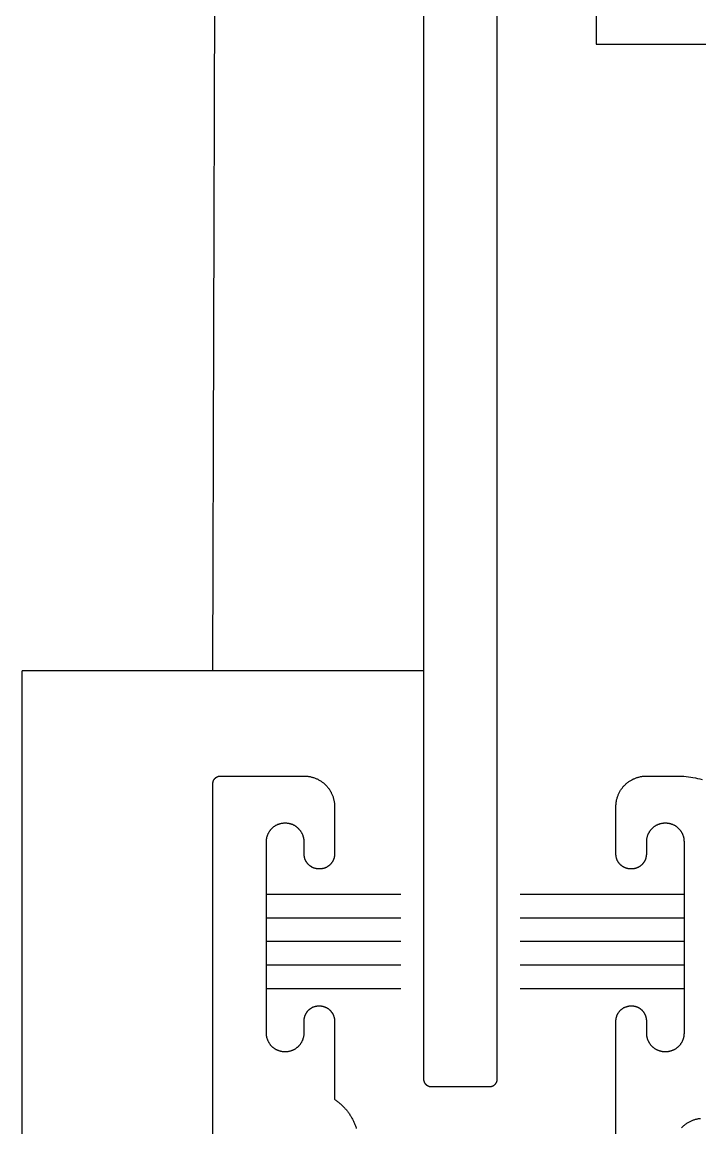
# Model space of a CAD drawing. Header units: inches. Extents: x -2661 to 42767, y -1222 to 9099.
# Drawn here: x 2276.394 to 2277.286, y 1637.918 to 1639.371 of the extents above; entities that cross this region are included whole.
import ezdxf

# ---------------------------------------------------------------- set-up
doc = ezdxf.new("R2010")
doc.units = ezdxf.units.IN
doc.header["$LTSCALE"] = 12
doc.header["$MEASUREMENT"] = 0
doc.layers.get('0').update_dxf_attribs({"linetype": 'CONTINUOUS'})
doc.layers.add('S-ARCH', color=1, linetype='CONTINUOUS')

# ---------------------------------------------------------------- blocks, each defined once
blk = doc.blocks.new('DOUBLE BOTTOM OPT1')
for p, q in [((-1.7826, 2), (-1.7408, 16.5)), ((-1.5056, 6.5726), (-1.5056, 2)), ((-1.2786, 5.4236), (-1.2786, 2.8236)), ((-1.2786, 2.8236), (-0.3786, 2.8236)), ((-1.5056, 2), (-2.0335, 2)), ((-2.0335, 0), (-2.0335, 2)), ((-1.5356, 1.7061), (-1.7126, 1.7061)), ((-1.1626, 1.7061), (-1.3786, 1.7061)), ((-1.5356, 1.6751), (-1.7126, 1.6751)), ((-1.1626, 1.6751), (-1.3786, 1.6751)), ((-1.5356, 1.6441), (-1.7126, 1.6441)), ((-1.1626, 1.6441), (-1.3786, 1.6441)), ((-1.5356, 1.6131), (-1.7126, 1.6131)), ((-1.1626, 1.6131), (-1.3786, 1.6131)), ((-1.5356, 1.5821), (-1.7126, 1.5821)), ((-1.1626, 1.5821), (-1.3786, 1.5821))]:
    blk.add_line(p, q)
at = {"flags": 128}
for points in [[(-1.5056, 6.5726), (-1.5056, 1.4636), (-1.5056, 1.4634), (-1.5056, 1.4631), (-1.5056, 1.4629), (-1.5056, 1.4627), (-1.5055, 1.4624), (-1.5055, 1.4622), (-1.5055, 1.4619), (-1.5054, 1.4617), (-1.5054, 1.4614), (-1.5053, 1.4612), (-1.5053, 1.461), (-1.5052, 1.4607), (-1.5051, 1.4605), (-1.505, 1.4603), (-1.505, 1.46), (-1.5049, 1.4598), (-1.5048, 1.4596), (-1.5047, 1.4594), (-1.5046, 1.4591), (-1.5044, 1.4589), (-1.5043, 1.4587), (-1.5042, 1.4585), (-1.5041, 1.4583), (-1.5039, 1.4581), (-1.5038, 1.4579), (-1.5037, 1.4577), (-1.5035, 1.4575), (-1.5034, 1.4573), (-1.5032, 1.4571), (-1.503, 1.4569), (-1.5029, 1.4567), (-1.5027, 1.4566), (-1.5025, 1.4564), (-1.5023, 1.4562), (-1.5022, 1.4561), (-1.502, 1.4559), (-1.5018, 1.4558), (-1.5016, 1.4556), (-1.5014, 1.4555), (-1.5012, 1.4553), (-1.501, 1.4552), (-1.5008, 1.4551), (-1.5006, 1.4549), (-1.5003, 1.4548), (-1.5001, 1.4547), (-1.4999, 1.4546), (-1.4997, 1.4545), (-1.4995, 1.4544), (-1.4992, 1.4543), (-1.499, 1.4542), (-1.4988, 1.4541), (-1.4985, 1.4541), (-1.4983, 1.454), (-1.4981, 1.4539), (-1.4978, 1.4539), (-1.4976, 1.4538), (-1.4973, 1.4538), (-1.4971, 1.4537), (-1.4968, 1.4537), (-1.4966, 1.4537), (-1.4964, 1.4537), (-1.4961, 1.4536), (-1.4959, 1.4536), (-1.4956, 1.4536), (-1.4186, 1.4536), (-1.4184, 1.4536), (-1.4181, 1.4536), (-1.4179, 1.4537), (-1.4176, 1.4537), (-1.4174, 1.4537), (-1.4172, 1.4537), (-1.4169, 1.4538), (-1.4167, 1.4538), (-1.4164, 1.4539), (-1.4162, 1.4539), (-1.416, 1.454), (-1.4157, 1.4541), (-1.4155, 1.4541), (-1.4153, 1.4542), (-1.415, 1.4543), (-1.4148, 1.4544), (-1.4146, 1.4545), (-1.4143, 1.4546), (-1.4141, 1.4547), (-1.4139, 1.4548), (-1.4137, 1.4549), (-1.4135, 1.4551), (-1.4133, 1.4552), (-1.4131, 1.4553), (-1.4129, 1.4555), (-1.4127, 1.4556), (-1.4125, 1.4558), (-1.4123, 1.4559), (-1.4121, 1.4561), (-1.4119, 1.4562), (-1.4117, 1.4564), (-1.4116, 1.4566), (-1.4114, 1.4567), (-1.4112, 1.4569), (-1.4111, 1.4571), (-1.4109, 1.4573), (-1.4107, 1.4575), (-1.4106, 1.4577), (-1.4104, 1.4579), (-1.4103, 1.4581), (-1.4102, 1.4583), (-1.41, 1.4585), (-1.4099, 1.4587), (-1.4098, 1.4589), (-1.4097, 1.4591), (-1.4096, 1.4594), (-1.4095, 1.4596), (-1.4094, 1.4598), (-1.4093, 1.46), (-1.4092, 1.4603), (-1.4091, 1.4605), (-1.4091, 1.4607), (-1.409, 1.461), (-1.4089, 1.4612), (-1.4089, 1.4614), (-1.4088, 1.4617), (-1.4088, 1.4619), (-1.4087, 1.4622), (-1.4087, 1.4624), (-1.4087, 1.4627), (-1.4087, 1.4629), (-1.4086, 1.4631), (-1.4086, 1.4634), (-1.4086, 1.4636), (-1.4086, 2.9306)], [(-1.1415, 1.4114), (-1.1425, 1.4113), (-1.1435, 1.4112), (-1.1445, 1.411), (-1.1454, 1.4109), (-1.1464, 1.4107), (-1.1473, 1.4104), (-1.1483, 1.4102), (-1.1492, 1.4099), (-1.1502, 1.4096), (-1.1511, 1.4093), (-1.152, 1.409), (-1.1529, 1.4086), (-1.1538, 1.4082), (-1.1547, 1.4078), (-1.1556, 1.4074), (-1.1565, 1.4069), (-1.1573, 1.4064), (-1.1582, 1.4059), (-1.159, 1.4054), (-1.1598, 1.4049), (-1.1607, 1.4043), (-1.1615, 1.4038), (-1.1622, 1.4032), (-1.163, 1.4026), (-1.1638, 1.4019), (-1.1645, 1.4013), (-1.1652, 1.4006), (-1.1659, 1.3999), (-1.1666, 1.3992)], [(-1.7826, 1.3641), (-1.7826, 1.8516), (-1.7826, 1.8519), (-1.7826, 1.8521), (-1.7826, 1.8524), (-1.7826, 1.8526), (-1.7825, 1.8529), (-1.7825, 1.8531), (-1.7825, 1.8533), (-1.7824, 1.8536), (-1.7824, 1.8538), (-1.7823, 1.8541), (-1.7823, 1.8543), (-1.7822, 1.8545), (-1.7821, 1.8548), (-1.782, 1.855), (-1.782, 1.8552), (-1.7819, 1.8555), (-1.7818, 1.8557), (-1.7817, 1.8559), (-1.7816, 1.8561), (-1.7814, 1.8564), (-1.7813, 1.8566), (-1.7812, 1.8568), (-1.7811, 1.857), (-1.7809, 1.8572), (-1.7808, 1.8574), (-1.7807, 1.8576), (-1.7805, 1.8578), (-1.7804, 1.858), (-1.7802, 1.8582), (-1.78, 1.8584), (-1.7799, 1.8585), (-1.7797, 1.8587), (-1.7795, 1.8589), (-1.7793, 1.859), (-1.7792, 1.8592), (-1.779, 1.8594), (-1.7788, 1.8595), (-1.7786, 1.8597), (-1.7784, 1.8598), (-1.7782, 1.86), (-1.778, 1.8601), (-1.7778, 1.8602), (-1.7776, 1.8603), (-1.7773, 1.8605), (-1.7771, 1.8606), (-1.7769, 1.8607), (-1.7767, 1.8608), (-1.7765, 1.8609), (-1.7762, 1.861), (-1.776, 1.8611), (-1.7758, 1.8611), (-1.7755, 1.8612), (-1.7753, 1.8613), (-1.7751, 1.8613), (-1.7748, 1.8614), (-1.7746, 1.8614), (-1.7743, 1.8615), (-1.7741, 1.8615), (-1.7738, 1.8616), (-1.7736, 1.8616), (-1.7734, 1.8616), (-1.7731, 1.8616), (-1.7729, 1.8616), (-1.7726, 1.8616), (-1.6626, 1.8616), (-1.6616, 1.8616), (-1.6607, 1.8616), (-1.6597, 1.8615), (-1.6587, 1.8614), (-1.6577, 1.8613), (-1.6568, 1.8612), (-1.6558, 1.861), (-1.6548, 1.8609), (-1.6539, 1.8607), (-1.6529, 1.8604), (-1.652, 1.8602), (-1.651, 1.8599), (-1.6501, 1.8596), (-1.6491, 1.8593), (-1.6482, 1.859), (-1.6473, 1.8586), (-1.6464, 1.8582), (-1.6455, 1.8578), (-1.6446, 1.8574), (-1.6438, 1.8569), (-1.6429, 1.8564), (-1.6421, 1.8559), (-1.6412, 1.8554), (-1.6404, 1.8549), (-1.6396, 1.8543), (-1.6388, 1.8538), (-1.638, 1.8532), (-1.6372, 1.8526), (-1.6365, 1.8519), (-1.6358, 1.8513), (-1.635, 1.8506), (-1.6343, 1.8499), (-1.6337, 1.8492), (-1.633, 1.8485), (-1.6323, 1.8478), (-1.6317, 1.847), (-1.6311, 1.8462), (-1.6305, 1.8455), (-1.6299, 1.8447), (-1.6294, 1.8439), (-1.6288, 1.843), (-1.6283, 1.8422), (-1.6278, 1.8414), (-1.6273, 1.8405), (-1.6269, 1.8396), (-1.6265, 1.8387), (-1.6261, 1.8378), (-1.6257, 1.8369), (-1.6253, 1.836), (-1.625, 1.8351), (-1.6246, 1.8342), (-1.6243, 1.8332), (-1.6241, 1.8323), (-1.6238, 1.8314), (-1.6236, 1.8304), (-1.6234, 1.8294), (-1.6232, 1.8285), (-1.6231, 1.8275), (-1.6229, 1.8265), (-1.6228, 1.8256), (-1.6227, 1.8246), (-1.6227, 1.8236), (-1.6226, 1.8226), (-1.6226, 1.8216), (-1.6226, 1.7591), (-1.6226, 1.7587), (-1.6226, 1.7582), (-1.6227, 1.7577), (-1.6227, 1.7572), (-1.6228, 1.7568), (-1.6228, 1.7563), (-1.6229, 1.7558), (-1.623, 1.7553), (-1.6231, 1.7549), (-1.6232, 1.7544), (-1.6233, 1.7539), (-1.6235, 1.7535), (-1.6236, 1.753), (-1.6238, 1.7526), (-1.6239, 1.7521), (-1.6241, 1.7517), (-1.6243, 1.7512), (-1.6245, 1.7508), (-1.6247, 1.7504), (-1.6249, 1.7499), (-1.6252, 1.7495), (-1.6254, 1.7491), (-1.6256, 1.7487), (-1.6259, 1.7483), (-1.6262, 1.7479), (-1.6265, 1.7475), (-1.6268, 1.7471), (-1.6271, 1.7468), (-1.6274, 1.7464), (-1.6277, 1.746), (-1.628, 1.7457), (-1.6283, 1.7453), (-1.6287, 1.745), (-1.629, 1.7447), (-1.6294, 1.7444), (-1.6298, 1.7441), (-1.6301, 1.7438), (-1.6305, 1.7435), (-1.6309, 1.7432), (-1.6313, 1.7429), (-1.6317, 1.7427), (-1.6321, 1.7424), (-1.6325, 1.7422), (-1.6329, 1.7419), (-1.6334, 1.7417), (-1.6338, 1.7415), (-1.6342, 1.7413), (-1.6347, 1.7411), (-1.6351, 1.7409), (-1.6356, 1.7408), (-1.636, 1.7406), (-1.6365, 1.7405), (-1.6369, 1.7403), (-1.6374, 1.7402), (-1.6379, 1.7401), (-1.6383, 1.74), (-1.6388, 1.7399), (-1.6393, 1.7398), (-1.6397, 1.7398), (-1.6402, 1.7397), (-1.6407, 1.7397), (-1.6412, 1.7397), (-1.6416, 1.7396), (-1.6421, 1.7396), (-1.6431, 1.7396), (-1.6436, 1.7396), (-1.6441, 1.7397), (-1.6446, 1.7397), (-1.645, 1.7397), (-1.6455, 1.7398), (-1.646, 1.7398), (-1.6465, 1.7399), (-1.6469, 1.74), (-1.6474, 1.7401), (-1.6479, 1.7402), (-1.6483, 1.7403), (-1.6488, 1.7405), (-1.6492, 1.7406), (-1.6497, 1.7408), (-1.6501, 1.7409), (-1.6506, 1.7411), (-1.651, 1.7413), (-1.6515, 1.7415), (-1.6519, 1.7417), (-1.6523, 1.7419), (-1.6527, 1.7422), (-1.6531, 1.7424), (-1.6536, 1.7427), (-1.654, 1.7429), (-1.6544, 1.7432), (-1.6547, 1.7435), (-1.6551, 1.7438), (-1.6555, 1.7441), (-1.6559, 1.7444), (-1.6562, 1.7447), (-1.6566, 1.745), (-1.6569, 1.7453), (-1.6572, 1.7457), (-1.6576, 1.746), (-1.6579, 1.7464), (-1.6582, 1.7468), (-1.6585, 1.7471), (-1.6588, 1.7475), (-1.6591, 1.7479), (-1.6593, 1.7483), (-1.6596, 1.7487), (-1.6598, 1.7491), (-1.6601, 1.7495), (-1.6603, 1.7499), (-1.6605, 1.7504), (-1.6608, 1.7508), (-1.661, 1.7512), (-1.6611, 1.7517), (-1.6613, 1.7521), (-1.6615, 1.7526), (-1.6616, 1.753), (-1.6618, 1.7535), (-1.6619, 1.7539), (-1.662, 1.7544), (-1.6622, 1.7549), (-1.6622, 1.7553), (-1.6623, 1.7558), (-1.6624, 1.7563), (-1.6625, 1.7568), (-1.6625, 1.7572), (-1.6626, 1.7577), (-1.6626, 1.7582), (-1.6626, 1.7587), (-1.6626, 1.7591), (-1.6626, 1.7751), (-1.6626, 1.7757), (-1.6627, 1.7763), (-1.6627, 1.7769), (-1.6627, 1.7775), (-1.6628, 1.7781), (-1.6629, 1.7787), (-1.663, 1.7793), (-1.6631, 1.7799), (-1.6632, 1.7805), (-1.6634, 1.7811), (-1.6635, 1.7817), (-1.6637, 1.7822), (-1.6639, 1.7828), (-1.6641, 1.7834), (-1.6643, 1.784), (-1.6645, 1.7845), (-1.6647, 1.7851), (-1.665, 1.7856), (-1.6652, 1.7862), (-1.6655, 1.7867), (-1.6658, 1.7872), (-1.6661, 1.7877), (-1.6664, 1.7882), (-1.6668, 1.7887), (-1.6671, 1.7892), (-1.6674, 1.7897), (-1.6678, 1.7902), (-1.6682, 1.7907), (-1.6686, 1.7911), (-1.669, 1.7916), (-1.6694, 1.792), (-1.6698, 1.7925), (-1.6702, 1.7929), (-1.6707, 1.7933), (-1.6711, 1.7937), (-1.6716, 1.7941), (-1.6721, 1.7945), (-1.6725, 1.7948), (-1.673, 1.7952), (-1.6735, 1.7955), (-1.674, 1.7958), (-1.6745, 1.7962), (-1.675, 1.7965), (-1.6756, 1.7967), (-1.6761, 1.797), (-1.6766, 1.7973), (-1.6772, 1.7975), (-1.6777, 1.7978), (-1.6783, 1.798), (-1.6789, 1.7982), (-1.6794, 1.7984), (-1.68, 1.7986), (-1.6806, 1.7987), (-1.6812, 1.7989), (-1.6818, 1.799), (-1.6823, 1.7992), (-1.6829, 1.7993), (-1.6835, 1.7994), (-1.6841, 1.7995), (-1.6847, 1.7995), (-1.6853, 1.7996), (-1.6859, 1.7996), (-1.6865, 1.7996), (-1.6871, 1.7996), (-1.6881, 1.7996), (-1.6887, 1.7996), (-1.6893, 1.7996), (-1.6899, 1.7996), (-1.6905, 1.7995), (-1.6911, 1.7995), (-1.6917, 1.7994), (-1.6923, 1.7993), (-1.6929, 1.7992), (-1.6935, 1.799), (-1.6941, 1.7989), (-1.6947, 1.7987), (-1.6952, 1.7986), (-1.6958, 1.7984), (-1.6964, 1.7982), (-1.6969, 1.798), (-1.6975, 1.7978), (-1.6981, 1.7975), (-1.6986, 1.7973), (-1.6991, 1.797), (-1.6997, 1.7967), (-1.7002, 1.7965), (-1.7007, 1.7962), (-1.7012, 1.7958), (-1.7017, 1.7955), (-1.7022, 1.7952), (-1.7027, 1.7948), (-1.7032, 1.7945), (-1.7037, 1.7941), (-1.7041, 1.7937), (-1.7046, 1.7933), (-1.705, 1.7929), (-1.7054, 1.7925), (-1.7059, 1.792), (-1.7063, 1.7916), (-1.7067, 1.7911), (-1.7071, 1.7907), (-1.7074, 1.7902), (-1.7078, 1.7897), (-1.7082, 1.7892), (-1.7085, 1.7887), (-1.7088, 1.7882), (-1.7091, 1.7877), (-1.7094, 1.7872), (-1.7097, 1.7867), (-1.71, 1.7862), (-1.7103, 1.7856), (-1.7105, 1.7851), (-1.7108, 1.7845), (-1.711, 1.784), (-1.7112, 1.7834), (-1.7114, 1.7828), (-1.7116, 1.7822), (-1.7117, 1.7817), (-1.7119, 1.7811), (-1.712, 1.7805), (-1.7122, 1.7799), (-1.7123, 1.7793), (-1.7124, 1.7787), (-1.7124, 1.7781), (-1.7125, 1.7775), (-1.7126, 1.7769), (-1.7126, 1.7763), (-1.7126, 1.7757), (-1.7126, 1.7751), (-1.7126, 1.5241), (-1.7126, 1.5235), (-1.7126, 1.5229), (-1.7126, 1.5223), (-1.7125, 1.5217), (-1.7124, 1.5211), (-1.7124, 1.5205), (-1.7123, 1.5199), (-1.7122, 1.5194), (-1.712, 1.5188), (-1.7119, 1.5182), (-1.7117, 1.5176), (-1.7116, 1.517), (-1.7114, 1.5165), (-1.7112, 1.5159), (-1.711, 1.5153), (-1.7108, 1.5148), (-1.7105, 1.5142), (-1.7103, 1.5137), (-1.71, 1.5131), (-1.7097, 1.5126), (-1.7094, 1.5121), (-1.7091, 1.5115), (-1.7088, 1.511), (-1.7085, 1.5105), (-1.7082, 1.51), (-1.7078, 1.5095), (-1.7074, 1.5091), (-1.7071, 1.5086), (-1.7067, 1.5081), (-1.7063, 1.5077), (-1.7059, 1.5072), (-1.7054, 1.5068), (-1.705, 1.5064), (-1.7046, 1.506), (-1.7041, 1.5056), (-1.7037, 1.5052), (-1.7032, 1.5048), (-1.7027, 1.5045), (-1.7022, 1.5041), (-1.7017, 1.5038), (-1.7012, 1.5034), (-1.7007, 1.5031), (-1.7002, 1.5028), (-1.6997, 1.5025), (-1.6991, 1.5023), (-1.6986, 1.502), (-1.6981, 1.5017), (-1.6975, 1.5015), (-1.6969, 1.5013), (-1.6964, 1.5011), (-1.6958, 1.5009), (-1.6952, 1.5007), (-1.6947, 1.5005), (-1.6941, 1.5004), (-1.6935, 1.5002), (-1.6929, 1.5001), (-1.6923, 1.5), (-1.6917, 1.4999), (-1.6911, 1.4998), (-1.6905, 1.4998), (-1.6899, 1.4997), (-1.6893, 1.4997), (-1.6887, 1.4996), (-1.6881, 1.4996), (-1.6871, 1.4996), (-1.6865, 1.4996), (-1.6859, 1.4997), (-1.6853, 1.4997), (-1.6847, 1.4998), (-1.6841, 1.4998), (-1.6835, 1.4999), (-1.6829, 1.5), (-1.6823, 1.5001), (-1.6818, 1.5002), (-1.6812, 1.5004), (-1.6806, 1.5005), (-1.68, 1.5007), (-1.6794, 1.5009), (-1.6789, 1.5011), (-1.6783, 1.5013), (-1.6777, 1.5015), (-1.6772, 1.5017), (-1.6766, 1.502), (-1.6761, 1.5023), (-1.6756, 1.5025), (-1.675, 1.5028), (-1.6745, 1.5031), (-1.674, 1.5034), (-1.6735, 1.5038), (-1.673, 1.5041), (-1.6725, 1.5045), (-1.6721, 1.5048), (-1.6716, 1.5052), (-1.6711, 1.5056), (-1.6707, 1.506), (-1.6702, 1.5064), (-1.6698, 1.5068), (-1.6694, 1.5072), (-1.669, 1.5077), (-1.6686, 1.5081), (-1.6682, 1.5086), (-1.6678, 1.5091), (-1.6674, 1.5095), (-1.6671, 1.51), (-1.6668, 1.5105), (-1.6664, 1.511), (-1.6661, 1.5115), (-1.6658, 1.5121), (-1.6655, 1.5126), (-1.6652, 1.5131), (-1.665, 1.5137), (-1.6647, 1.5142), (-1.6645, 1.5148), (-1.6643, 1.5153), (-1.6641, 1.5159), (-1.6639, 1.5165), (-1.6637, 1.517), (-1.6635, 1.5176), (-1.6634, 1.5182), (-1.6632, 1.5188), (-1.6631, 1.5194), (-1.663, 1.5199), (-1.6629, 1.5205), (-1.6628, 1.5211), (-1.6627, 1.5217), (-1.6627, 1.5223), (-1.6627, 1.5229), (-1.6626, 1.5235), (-1.6626, 1.5241), (-1.6626, 1.5401), (-1.6626, 1.5406), (-1.6626, 1.5411), (-1.6626, 1.5416), (-1.6625, 1.542), (-1.6625, 1.5425), (-1.6624, 1.543), (-1.6623, 1.5435), (-1.6622, 1.5439), (-1.6622, 1.5444), (-1.662, 1.5449), (-1.6619, 1.5453), (-1.6618, 1.5458), (-1.6616, 1.5463), (-1.6615, 1.5467), (-1.6613, 1.5472), (-1.6611, 1.5476), (-1.661, 1.548), (-1.6608, 1.5485), (-1.6605, 1.5489), (-1.6603, 1.5493), (-1.6601, 1.5497), (-1.6598, 1.5502), (-1.6596, 1.5506), (-1.6593, 1.551), (-1.6591, 1.5514), (-1.6588, 1.5518), (-1.6585, 1.5521), (-1.6582, 1.5525), (-1.6579, 1.5529), (-1.6576, 1.5532), (-1.6572, 1.5536), (-1.6569, 1.5539), (-1.6566, 1.5543), (-1.6562, 1.5546), (-1.6559, 1.5549), (-1.6555, 1.5552), (-1.6551, 1.5555), (-1.6547, 1.5558), (-1.6544, 1.5561), (-1.654, 1.5564), (-1.6536, 1.5566), (-1.6531, 1.5569), (-1.6527, 1.5571), (-1.6523, 1.5573), (-1.6519, 1.5576), (-1.6515, 1.5578), (-1.651, 1.558), (-1.6506, 1.5582), (-1.6501, 1.5583), (-1.6497, 1.5585), (-1.6492, 1.5587), (-1.6488, 1.5588), (-1.6483, 1.5589), (-1.6479, 1.5591), (-1.6474, 1.5592), (-1.6469, 1.5593), (-1.6465, 1.5593), (-1.646, 1.5594), (-1.6455, 1.5595), (-1.645, 1.5595), (-1.6446, 1.5596), (-1.6441, 1.5596), (-1.6436, 1.5596), (-1.6431, 1.5596), (-1.6426, 1.5596), (-1.6421, 1.5596), (-1.6416, 1.5596), (-1.6412, 1.5596), (-1.6407, 1.5595), (-1.6402, 1.5595), (-1.6397, 1.5594), (-1.6392, 1.5593), (-1.6387, 1.5593), (-1.6382, 1.5592), (-1.6378, 1.559), (-1.6373, 1.5589), (-1.6368, 1.5588), (-1.6364, 1.5586), (-1.6359, 1.5585), (-1.6354, 1.5583), (-1.635, 1.5581), (-1.6345, 1.5579), (-1.6341, 1.5577), (-1.6336, 1.5575), (-1.6332, 1.5573), (-1.6328, 1.557), (-1.6323, 1.5568), (-1.6319, 1.5565), (-1.6315, 1.5563), (-1.6311, 1.556), (-1.6307, 1.5557), (-1.6303, 1.5554), (-1.6299, 1.5551), (-1.6296, 1.5548), (-1.6292, 1.5545), (-1.6288, 1.5541), (-1.6285, 1.5538), (-1.6281, 1.5534), (-1.6278, 1.5531), (-1.6275, 1.5527), (-1.6272, 1.5523), (-1.6269, 1.5519), (-1.6266, 1.5516), (-1.6263, 1.5512), (-1.626, 1.5507), (-1.6257, 1.5503), (-1.6255, 1.5499), (-1.6252, 1.5495), (-1.625, 1.5491), (-1.6248, 1.5486), (-1.6245, 1.5482), (-1.6243, 1.5477), (-1.6241, 1.5473), (-1.624, 1.5468), (-1.6238, 1.5464), (-1.6236, 1.5459), (-1.6235, 1.5454), (-1.6233, 1.545), (-1.6232, 1.5445), (-1.6231, 1.544), (-1.623, 1.5435), (-1.6229, 1.5431), (-1.6228, 1.5426), (-1.6228, 1.5421), (-1.6227, 1.5416), (-1.6227, 1.5411), (-1.6226, 1.5406), (-1.6226, 1.5401), (-1.6226, 1.5396), (-1.6226, 1.4369), (-1.6217, 1.4363), (-1.6208, 1.4356), (-1.6199, 1.435), (-1.619, 1.4343), (-1.6182, 1.4336), (-1.6173, 1.4329), (-1.6164, 1.4322), (-1.6156, 1.4315), (-1.6148, 1.4308), (-1.6139, 1.4301), (-1.6131, 1.4293), (-1.6123, 1.4285), (-1.6116, 1.4278), (-1.6108, 1.427), (-1.61, 1.4262), (-1.6093, 1.4254), (-1.6085, 1.4245), (-1.6078, 1.4237), (-1.6071, 1.4229), (-1.6064, 1.422), (-1.6057, 1.4211), (-1.6051, 1.4202), (-1.6044, 1.4194), (-1.6038, 1.4185), (-1.6031, 1.4176), (-1.6025, 1.4166), (-1.6019, 1.4157), (-1.6013, 1.4148), (-1.6008, 1.4138), (-1.6002, 1.4129), (-1.5997, 1.4119), (-1.5991, 1.4109), (-1.5986, 1.41), (-1.5981, 1.409), (-1.5976, 1.408), (-1.5972, 1.407), (-1.5967, 1.406), (-1.5963, 1.405), (-1.5959, 1.4039), (-1.5954, 1.4029), (-1.5951, 1.4019), (-1.5947, 1.4008), (-1.5943, 1.3998), (-1.594, 1.3987)], [(-1.2526, 1.3017), (-1.2526, 1.5396), (-1.2526, 1.5401), (-1.2526, 1.5406), (-1.2526, 1.5411), (-1.2525, 1.5416), (-1.2525, 1.5421), (-1.2524, 1.5426), (-1.2523, 1.5431), (-1.2522, 1.5435), (-1.2521, 1.544), (-1.252, 1.5445), (-1.2519, 1.545), (-1.2518, 1.5454), (-1.2516, 1.5459), (-1.2515, 1.5464), (-1.2513, 1.5468), (-1.2511, 1.5473), (-1.2509, 1.5477), (-1.2507, 1.5482), (-1.2505, 1.5486), (-1.2503, 1.5491), (-1.25, 1.5495), (-1.2498, 1.5499), (-1.2495, 1.5503), (-1.2493, 1.5507), (-1.249, 1.5512), (-1.2487, 1.5516), (-1.2484, 1.5519), (-1.2481, 1.5523), (-1.2478, 1.5527), (-1.2474, 1.5531), (-1.2471, 1.5534), (-1.2468, 1.5538), (-1.2464, 1.5541), (-1.2461, 1.5545), (-1.2457, 1.5548), (-1.2453, 1.5551), (-1.2449, 1.5554), (-1.2445, 1.5557), (-1.2441, 1.556), (-1.2437, 1.5563), (-1.2433, 1.5565), (-1.2429, 1.5568), (-1.2425, 1.557), (-1.2421, 1.5573), (-1.2416, 1.5575), (-1.2412, 1.5577), (-1.2407, 1.5579), (-1.2403, 1.5581), (-1.2398, 1.5583), (-1.2394, 1.5585), (-1.2389, 1.5586), (-1.2384, 1.5588), (-1.238, 1.5589), (-1.2375, 1.559), (-1.237, 1.5592), (-1.2365, 1.5593), (-1.236, 1.5593), (-1.2356, 1.5594), (-1.2351, 1.5595), (-1.2346, 1.5595), (-1.2341, 1.5596), (-1.2336, 1.5596), (-1.2331, 1.5596), (-1.2326, 1.5596), (-1.2321, 1.5596), (-1.2316, 1.5596), (-1.2312, 1.5596), (-1.2307, 1.5596), (-1.2302, 1.5595), (-1.2297, 1.5595), (-1.2293, 1.5594), (-1.2288, 1.5593), (-1.2283, 1.5593), (-1.2279, 1.5592), (-1.2274, 1.5591), (-1.2269, 1.5589), (-1.2265, 1.5588), (-1.226, 1.5587), (-1.2256, 1.5585), (-1.2251, 1.5583), (-1.2247, 1.5582), (-1.2242, 1.558), (-1.2238, 1.5578), (-1.2234, 1.5576), (-1.2229, 1.5573), (-1.2225, 1.5571), (-1.2221, 1.5569), (-1.2217, 1.5566), (-1.2213, 1.5564), (-1.2209, 1.5561), (-1.2205, 1.5558), (-1.2201, 1.5555), (-1.2198, 1.5552), (-1.2194, 1.5549), (-1.219, 1.5546), (-1.2187, 1.5543), (-1.2183, 1.5539), (-1.218, 1.5536), (-1.2177, 1.5532), (-1.2174, 1.5529), (-1.2171, 1.5525), (-1.2168, 1.5521), (-1.2165, 1.5518), (-1.2162, 1.5514), (-1.2159, 1.551), (-1.2156, 1.5506), (-1.2154, 1.5502), (-1.2152, 1.5497), (-1.2149, 1.5493), (-1.2147, 1.5489), (-1.2145, 1.5485), (-1.2143, 1.548), (-1.2141, 1.5476), (-1.2139, 1.5472), (-1.2138, 1.5467), (-1.2136, 1.5463), (-1.2135, 1.5458), (-1.2133, 1.5453), (-1.2132, 1.5449), (-1.2131, 1.5444), (-1.213, 1.5439), (-1.2129, 1.5435), (-1.2128, 1.543), (-1.2128, 1.5425), (-1.2127, 1.542), (-1.2127, 1.5416), (-1.2126, 1.5411), (-1.2126, 1.5406), (-1.2126, 1.5401), (-1.2126, 1.5241), (-1.2126, 1.5235), (-1.2126, 1.5229), (-1.2126, 1.5223), (-1.2125, 1.5217), (-1.2124, 1.5211), (-1.2124, 1.5205), (-1.2123, 1.5199), (-1.2122, 1.5194), (-1.212, 1.5188), (-1.2119, 1.5182), (-1.2117, 1.5176), (-1.2116, 1.517), (-1.2114, 1.5165), (-1.2112, 1.5159), (-1.211, 1.5153), (-1.2108, 1.5148), (-1.2105, 1.5142), (-1.2103, 1.5137), (-1.21, 1.5131), (-1.2097, 1.5126), (-1.2094, 1.5121), (-1.2091, 1.5115), (-1.2088, 1.511), (-1.2085, 1.5105), (-1.2082, 1.51), (-1.2078, 1.5095), (-1.2074, 1.5091), (-1.2071, 1.5086), (-1.2067, 1.5081), (-1.2063, 1.5077), (-1.2059, 1.5072), (-1.2054, 1.5068), (-1.205, 1.5064), (-1.2046, 1.506), (-1.2041, 1.5056), (-1.2037, 1.5052), (-1.2032, 1.5048), (-1.2027, 1.5045), (-1.2022, 1.5041), (-1.2017, 1.5038), (-1.2012, 1.5034), (-1.2007, 1.5031), (-1.2002, 1.5028), (-1.1997, 1.5025), (-1.1991, 1.5023), (-1.1986, 1.502), (-1.1981, 1.5017), (-1.1975, 1.5015), (-1.1969, 1.5013), (-1.1964, 1.5011), (-1.1958, 1.5009), (-1.1952, 1.5007), (-1.1947, 1.5005), (-1.1941, 1.5004), (-1.1935, 1.5002), (-1.1929, 1.5001), (-1.1923, 1.5), (-1.1917, 1.4999), (-1.1911, 1.4998), (-1.1905, 1.4998), (-1.1899, 1.4997), (-1.1893, 1.4997), (-1.1887, 1.4996), (-1.1881, 1.4996), (-1.1871, 1.4996), (-1.1865, 1.4996), (-1.1859, 1.4997), (-1.1853, 1.4997), (-1.1847, 1.4998), (-1.1841, 1.4998), (-1.1835, 1.4999), (-1.1829, 1.5), (-1.1823, 1.5001), (-1.1818, 1.5002), (-1.1812, 1.5004), (-1.1806, 1.5005), (-1.18, 1.5007), (-1.1794, 1.5009), (-1.1789, 1.5011), (-1.1783, 1.5013), (-1.1777, 1.5015), (-1.1772, 1.5017), (-1.1766, 1.502), (-1.1761, 1.5023), (-1.1756, 1.5025), (-1.175, 1.5028), (-1.1745, 1.5031), (-1.174, 1.5034), (-1.1735, 1.5038), (-1.173, 1.5041), (-1.1725, 1.5045), (-1.1721, 1.5048), (-1.1716, 1.5052), (-1.1711, 1.5056), (-1.1707, 1.506), (-1.1702, 1.5064), (-1.1698, 1.5068), (-1.1694, 1.5072), (-1.169, 1.5077), (-1.1686, 1.5081), (-1.1682, 1.5086), (-1.1678, 1.5091), (-1.1674, 1.5095), (-1.1671, 1.51), (-1.1668, 1.5105), (-1.1664, 1.511), (-1.1661, 1.5115), (-1.1658, 1.5121), (-1.1655, 1.5126), (-1.1652, 1.5131), (-1.165, 1.5137), (-1.1647, 1.5142), (-1.1645, 1.5148), (-1.1643, 1.5153), (-1.1641, 1.5159), (-1.1639, 1.5165), (-1.1637, 1.517), (-1.1635, 1.5176), (-1.1634, 1.5182), (-1.1632, 1.5188), (-1.1631, 1.5194), (-1.163, 1.5199), (-1.1629, 1.5205), (-1.1628, 1.5211), (-1.1627, 1.5217), (-1.1627, 1.5223), (-1.1627, 1.5229), (-1.1626, 1.5235), (-1.1626, 1.5241), (-1.1626, 1.7751), (-1.1626, 1.7757), (-1.1627, 1.7763), (-1.1627, 1.7769), (-1.1627, 1.7775), (-1.1628, 1.7781), (-1.1629, 1.7787), (-1.163, 1.7793), (-1.1631, 1.7799), (-1.1632, 1.7805), (-1.1634, 1.7811), (-1.1635, 1.7817), (-1.1637, 1.7822), (-1.1639, 1.7828), (-1.1641, 1.7834), (-1.1643, 1.784), (-1.1645, 1.7845), (-1.1647, 1.7851), (-1.165, 1.7856), (-1.1652, 1.7862), (-1.1655, 1.7867), (-1.1658, 1.7872), (-1.1661, 1.7877), (-1.1664, 1.7882), (-1.1668, 1.7887), (-1.1671, 1.7892), (-1.1674, 1.7897), (-1.1678, 1.7902), (-1.1682, 1.7907), (-1.1686, 1.7911), (-1.169, 1.7916), (-1.1694, 1.792), (-1.1698, 1.7925), (-1.1702, 1.7929), (-1.1707, 1.7933), (-1.1711, 1.7937), (-1.1716, 1.7941), (-1.1721, 1.7945), (-1.1725, 1.7948), (-1.173, 1.7952), (-1.1735, 1.7955), (-1.174, 1.7958), (-1.1745, 1.7962), (-1.175, 1.7965), (-1.1756, 1.7967), (-1.1761, 1.797), (-1.1766, 1.7973), (-1.1772, 1.7975), (-1.1777, 1.7978), (-1.1783, 1.798), (-1.1789, 1.7982), (-1.1794, 1.7984), (-1.18, 1.7986), (-1.1806, 1.7987), (-1.1812, 1.7989), (-1.1818, 1.799), (-1.1823, 1.7992), (-1.1829, 1.7993), (-1.1835, 1.7994), (-1.1841, 1.7995), (-1.1847, 1.7995), (-1.1853, 1.7996), (-1.1859, 1.7996), (-1.1865, 1.7996), (-1.1871, 1.7996), (-1.1881, 1.7996), (-1.1887, 1.7996), (-1.1893, 1.7996), (-1.1899, 1.7996), (-1.1905, 1.7995), (-1.1911, 1.7995), (-1.1917, 1.7994), (-1.1923, 1.7993), (-1.1929, 1.7992), (-1.1935, 1.799), (-1.1941, 1.7989), (-1.1947, 1.7987), (-1.1952, 1.7986), (-1.1958, 1.7984), (-1.1964, 1.7982), (-1.1969, 1.798), (-1.1975, 1.7978), (-1.1981, 1.7975), (-1.1986, 1.7973), (-1.1991, 1.797), (-1.1997, 1.7967), (-1.2002, 1.7965), (-1.2007, 1.7962), (-1.2012, 1.7958), (-1.2017, 1.7955), (-1.2022, 1.7952), (-1.2027, 1.7948), (-1.2032, 1.7945), (-1.2037, 1.7941), (-1.2041, 1.7937), (-1.2046, 1.7933), (-1.205, 1.7929), (-1.2054, 1.7925), (-1.2059, 1.792), (-1.2063, 1.7916), (-1.2067, 1.7911), (-1.2071, 1.7907), (-1.2074, 1.7902), (-1.2078, 1.7897), (-1.2082, 1.7892), (-1.2085, 1.7887), (-1.2088, 1.7882), (-1.2091, 1.7877), (-1.2094, 1.7872), (-1.2097, 1.7867), (-1.21, 1.7862), (-1.2103, 1.7856), (-1.2105, 1.7851), (-1.2108, 1.7845), (-1.211, 1.784), (-1.2112, 1.7834), (-1.2114, 1.7828), (-1.2116, 1.7822), (-1.2117, 1.7817), (-1.2119, 1.7811), (-1.212, 1.7805), (-1.2122, 1.7799), (-1.2123, 1.7793), (-1.2124, 1.7787), (-1.2124, 1.7781), (-1.2125, 1.7775), (-1.2126, 1.7769), (-1.2126, 1.7763), (-1.2126, 1.7757), (-1.2126, 1.7751), (-1.2126, 1.7591), (-1.2126, 1.7587), (-1.2126, 1.7582), (-1.2127, 1.7577), (-1.2127, 1.7572), (-1.2128, 1.7568), (-1.2128, 1.7563), (-1.2129, 1.7558), (-1.213, 1.7553), (-1.2131, 1.7549), (-1.2132, 1.7544), (-1.2133, 1.7539), (-1.2135, 1.7535), (-1.2136, 1.753), (-1.2138, 1.7526), (-1.2139, 1.7521), (-1.2141, 1.7517), (-1.2143, 1.7512), (-1.2145, 1.7508), (-1.2147, 1.7504), (-1.2149, 1.7499), (-1.2152, 1.7495), (-1.2154, 1.7491), (-1.2156, 1.7487), (-1.2159, 1.7483), (-1.2162, 1.7479), (-1.2165, 1.7475), (-1.2168, 1.7471), (-1.2171, 1.7468), (-1.2174, 1.7464), (-1.2177, 1.746), (-1.218, 1.7457), (-1.2183, 1.7453), (-1.2187, 1.745), (-1.219, 1.7447), (-1.2194, 1.7444), (-1.2198, 1.7441), (-1.2201, 1.7438), (-1.2205, 1.7435), (-1.2209, 1.7432), (-1.2213, 1.7429), (-1.2217, 1.7427), (-1.2221, 1.7424), (-1.2225, 1.7422), (-1.2229, 1.7419), (-1.2234, 1.7417), (-1.2238, 1.7415), (-1.2242, 1.7413), (-1.2247, 1.7411), (-1.2251, 1.7409), (-1.2256, 1.7408), (-1.226, 1.7406), (-1.2265, 1.7405), (-1.2269, 1.7403), (-1.2274, 1.7402), (-1.2279, 1.7401), (-1.2283, 1.74), (-1.2288, 1.7399), (-1.2293, 1.7398), (-1.2297, 1.7398), (-1.2302, 1.7397), (-1.2307, 1.7397), (-1.2312, 1.7397), (-1.2316, 1.7396), (-1.2321, 1.7396), (-1.2331, 1.7396), (-1.2336, 1.7396), (-1.2341, 1.7397), (-1.2346, 1.7397), (-1.235, 1.7397), (-1.2355, 1.7398), (-1.236, 1.7398), (-1.2365, 1.7399), (-1.2369, 1.74), (-1.2374, 1.7401), (-1.2379, 1.7402), (-1.2383, 1.7403), (-1.2388, 1.7405), (-1.2392, 1.7406), (-1.2397, 1.7408), (-1.2401, 1.7409), (-1.2406, 1.7411), (-1.241, 1.7413), (-1.2415, 1.7415), (-1.2419, 1.7417), (-1.2423, 1.7419), (-1.2427, 1.7422), (-1.2431, 1.7424), (-1.2436, 1.7427), (-1.244, 1.7429), (-1.2444, 1.7432), (-1.2447, 1.7435), (-1.2451, 1.7438), (-1.2455, 1.7441), (-1.2459, 1.7444), (-1.2462, 1.7447), (-1.2466, 1.745), (-1.2469, 1.7453), (-1.2472, 1.7457), (-1.2476, 1.746), (-1.2479, 1.7464), (-1.2482, 1.7468), (-1.2485, 1.7471), (-1.2488, 1.7475), (-1.2491, 1.7479), (-1.2493, 1.7483), (-1.2496, 1.7487), (-1.2498, 1.7491), (-1.2501, 1.7495), (-1.2503, 1.7499), (-1.2505, 1.7504), (-1.2508, 1.7508), (-1.251, 1.7512), (-1.2511, 1.7517), (-1.2513, 1.7521), (-1.2515, 1.7526), (-1.2516, 1.753), (-1.2518, 1.7535), (-1.2519, 1.7539), (-1.252, 1.7544), (-1.2522, 1.7549), (-1.2522, 1.7553), (-1.2523, 1.7558), (-1.2524, 1.7563), (-1.2525, 1.7568), (-1.2525, 1.7572), (-1.2526, 1.7577), (-1.2526, 1.7582), (-1.2526, 1.7587), (-1.2526, 1.7591), (-1.2526, 1.8216), (-1.2526, 1.8226), (-1.2526, 1.8236), (-1.2525, 1.8246), (-1.2524, 1.8256), (-1.2523, 1.8265), (-1.2522, 1.8275), (-1.252, 1.8285), (-1.2519, 1.8294), (-1.2517, 1.8304), (-1.2514, 1.8314), (-1.2512, 1.8323), (-1.2509, 1.8332), (-1.2506, 1.8342), (-1.2503, 1.8351), (-1.2499, 1.836), (-1.2496, 1.8369), (-1.2492, 1.8378), (-1.2488, 1.8387), (-1.2484, 1.8396), (-1.2479, 1.8405), (-1.2474, 1.8414), (-1.2469, 1.8422), (-1.2464, 1.843), (-1.2459, 1.8439), (-1.2453, 1.8447), (-1.2448, 1.8455), (-1.2442, 1.8462), (-1.2435, 1.847), (-1.2429, 1.8478), (-1.2423, 1.8485), (-1.2416, 1.8492), (-1.2409, 1.8499), (-1.2402, 1.8506), (-1.2395, 1.8513), (-1.2388, 1.8519), (-1.238, 1.8526), (-1.2372, 1.8532), (-1.2365, 1.8538), (-1.2357, 1.8543), (-1.2348, 1.8549), (-1.234, 1.8554), (-1.2332, 1.8559), (-1.2323, 1.8564), (-1.2315, 1.8569), (-1.2306, 1.8574), (-1.2297, 1.8578), (-1.2288, 1.8582), (-1.2279, 1.8586), (-1.227, 1.859), (-1.2261, 1.8593), (-1.2252, 1.8596), (-1.2242, 1.8599), (-1.2233, 1.8602), (-1.2223, 1.8604), (-1.2214, 1.8607), (-1.2204, 1.8609), (-1.2195, 1.861), (-1.2185, 1.8612), (-1.2175, 1.8613), (-1.2165, 1.8614), (-1.2156, 1.8615), (-1.2146, 1.8616), (-1.2136, 1.8616), (-1.2126, 1.8616), (-1.1726, 1.8616), (-1.1696, 1.8616), (-1.1665, 1.8615), (-1.1634, 1.8613), (-1.1604, 1.861), (-1.1573, 1.8607), (-1.1543, 1.8603), (-1.1513, 1.8598), (-1.1482, 1.8592), (-1.1452, 1.8586), (-1.1423, 1.8579), (-1.1393, 1.8571)]]:
    blk.add_lwpolyline(points, dxfattribs=at)

msp = doc.modelspace()

# ---------------------------------------------------------------- block references
at = {"layer": 'S-ARCH'}
msp.add_blockref('DOUBLE BOTTOM OPT1', (2278.42776, 1636.51832), dxfattribs=at)

doc.saveas('drawing.dxf')
